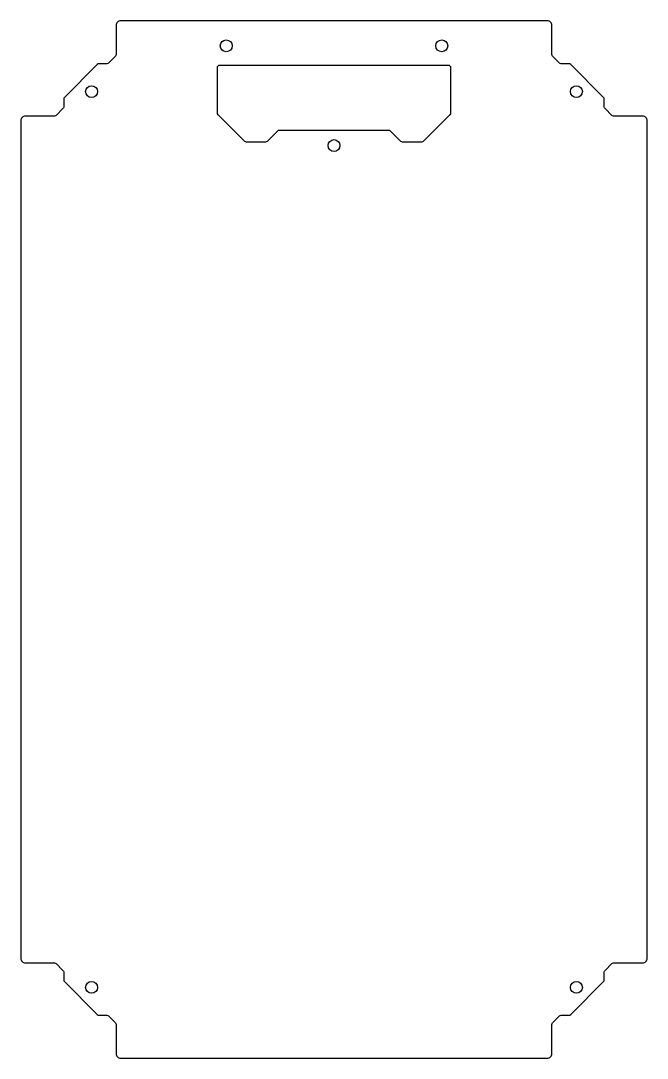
# Model space of a CAD drawing. Header units: millimetres. Extents: x -134 to 134, y 21 to 465.
import ezdxf

# ---------------------------------------------------------------- set-up
doc = ezdxf.new("R2010")
doc.units = ezdxf.units.MM
doc.layers.get('0').update_dxf_attribs({"linetype": 'CONTINUOUS'})

msp = doc.modelspace()

# ---------------------------------------------------------------- linework, layer by layer
for points in [[(100.83, 39.02, 0.198912), (101.54, 39.31), (115.69, 53.46, 0.198912), (115.98, 54.17), (115.98, 57.59, -0.198912), (116.27, 58.29), (119.19, 61.21, -0.198912), (119.89, 61.5), (132.4, 61.5, 0.414214), (134.4, 63.5), (134.4, 422.5, 0.414214), (132.4, 424.5), (119.89, 424.5, -0.198912), (119.19, 424.79), (116.27, 427.71, -0.198912), (115.98, 428.41), (115.98, 431.83, 0.198912), (115.69, 432.54), (101.54, 446.69, 0.198912), (100.83, 446.98), (97.41, 446.98, -0.198912), (96.71, 447.27), (93.79, 450.19, -0.198912), (93.5, 450.89), (93.5, 463.4, 0.414214), (91.5, 465.4), (-91.5, 465.4, 0.414214), (-93.5, 463.4), (-93.5, 450.89, -0.198912), (-93.79, 450.19), (-96.71, 447.27, -0.198912), (-97.41, 446.98), (-100.83, 446.98, 0.198912), (-101.54, 446.69), (-115.69, 432.54, 0.198912), (-115.98, 431.83), (-115.98, 428.41, -0.198912), (-116.27, 427.71), (-119.19, 424.79, -0.198912), (-119.89, 424.5), (-132.4, 424.5, 0.414214), (-134.4, 422.5), (-134.4, 63.5, 0.414214), (-132.4, 61.5), (-119.89, 61.5, -0.198912), (-119.19, 61.21), (-116.27, 58.29, -0.198912), (-115.98, 57.59), (-115.98, 54.17, 0.198912), (-115.69, 53.46), (-101.54, 39.31, 0.198912), (-100.83, 39.02), (-97.41, 39.02, -0.198912), (-96.71, 38.73), (-93.79, 35.81, -0.198912), (-93.5, 35.11), (-93.5, 22.6, 0.414214), (-91.5, 20.6), (91.5, 20.6, 0.414214), (93.5, 22.6), (93.5, 35.11, -0.198912), (93.79, 35.81), (96.71, 38.73, -0.198912), (97.41, 39.02)], [(-50, 425.81), (-50, 445.4, -0.414214), (-49, 446.4), (49, 446.4, -0.414214), (50, 445.4), (50, 425.81, -0.198912), (49.71, 425.11), (38.29, 413.69, -0.198912), (37.59, 413.4), (29.41, 413.4, -0.198912), (28.71, 413.69), (24.29, 418.11, 0.198912), (23.59, 418.4), (-23.59, 418.4, 0.198912), (-24.29, 418.11), (-28.71, 413.69, -0.198912), (-29.41, 413.4), (-37.59, 413.4, -0.198912), (-38.29, 413.69), (-49.71, 425.11, -0.198912)]]:
    msp.add_lwpolyline(points, format="xyb", close=True)
for centre in [(-46.24, 454.64), (46.24, 454.64), (-104.01, 435.01), (104.01, 435.01), (0, 411.9), (-104.01, 50.99), (104.01, 50.99)]:
    msp.add_circle(centre, 2.55)

doc.saveas('drawing.dxf')
